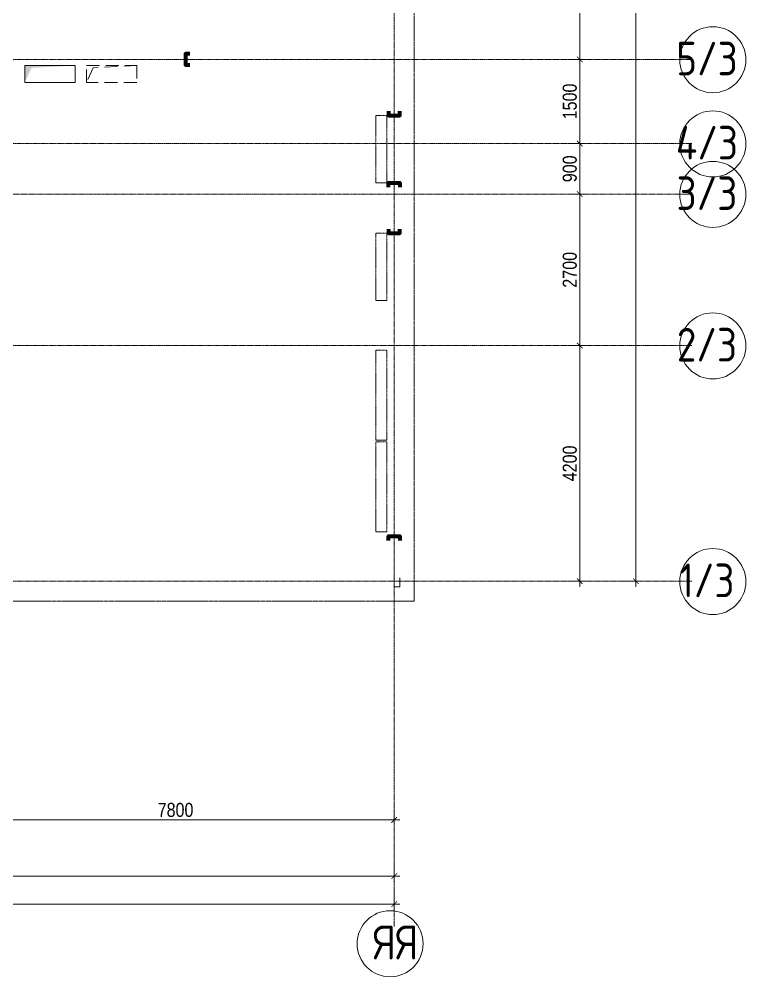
# Model space of a CAD drawing. Header units: millimetres. Extents: x -231292 to 573618, y -153144 to 564035.
# Drawn here: x -113865 to -100903, y 148144 to 165212 of the extents above; entities that cross this region are included whole.
import ezdxf
from ezdxf.enums import TextEntityAlignment as Align

# ---------------------------------------------------------------- set-up
doc = ezdxf.new("R2010")
doc.units = ezdxf.units.MM
for name, pattern in [('CENTER2', [28.575, 19.05, -3.175, 3.175, -3.175]), ('DASHED', [19.05, 12.7, -6.35]), ('HIDDEN', [9.525, 6.35, -3.175]), ('HIDDEN2', [4.7625, 3.175, -1.5875])]:
    doc.linetypes.add(name, pattern=pattern)
doc.layers.get('0').update_dxf_attribs({"color": 250})
doc.layers.get('Defpoints').update_dxf_attribs({"color": 250})
for name, color, linetype, lineweight in [('АР_Двери_лючки', 250, 'Continuous', 0), ('АР_Отопительные приборы', 250, 'HIDDEN2', 0), ('КМ_Фахверки', 250, 'Continuous', 80), ('КМ_Фахверки_марка_внутренние', 250, 'Continuous', 0), ('ОВ_Классы', 250, 'Continuous', 0), ('ОВ_Шахты', 250, 'Continuous', 5), ('РД_Оси_100', 250, 'Continuous', 0), ('РД_Оси_размер', 250, 'Continuous', 0)]:
    doc.layers.add(name, color=color, linetype=linetype, lineweight=lineweight)
doc.layers.add('АР_Делит', color=250, linetype='Continuous', lineweight=0, plot=False)
doc.styles.add('style1', font='ARIALN.TTF')
doc.styles.add('ккк', font='isocpeur.ttf', dxfattribs={"width": 0.85, "oblique": 15})
doc.dimstyles.new('Dim100_ареал', dxfattribs={"dimscale": 100, "dimtxt": 2.5, "dimasz": 1, "dimexe": 1, "dimexo": 1, "dimgap": 0.5, "dimtad": 1, "dimzin": 12, "dimdsep": 46, "dimtxsty": 'style1', "dimblk": 'ARCHTICK', "dimcen": 1, "dimdle": 1, "dimclrd": 256, "dimclre": 256, "dimaunit": 1, "dimadec": 0, "dimazin": 3, "dimtfac": 1, "dimtmove": 1, "dimatfit": 3, "dimldrblk": 'OPEN30', "dimfxl": 2, "dimfxlon": 1, "dimtolj": 1, "dimtzin": 0, "dimlwd": 9, "dimlwe": 9, "dimarcsym": 0})

# ---------------------------------------------------------------- blocks, each defined once
blk = doc.blocks.new('A-iden')
at = {"linetype": 'Continuous', "lineweight": 5}
blk.add_circle((-0.73, -4.06), 5.89, dxfattribs=at)
at = {"color": 0, "linetype": 'Continuous', "lineweight": 20, "style": 'ккк', "width": 0.85}
blk.add_attdef('ID', text='', height=6, dxfattribs=at).set_placement((0.31, -3.85), align=Align.MIDDLE_CENTER)
blk = doc.blocks.new('_ArchTick')
at = {"color": 0, "linetype": 'ByBlock', "const_width": 0.15}
blk.add_lwpolyline([(-0.5, -0.5), (0.5, 0.5)], dxfattribs=at)
blk = doc.blocks.new('*D1563')
at = {"layer": 'Defpoints', "color": 0, "transparency": 16777216}
for p in [(106800, -3255), (114600, -3255), (114600, -4255)]:
    blk.add_point(p, dxfattribs=at)
at = {"layer": 'РД_Оси_размер', "lineweight": 9, "transparency": 16777216}
for p, q in [((106800, -4055), (106800, -4355)), ((114600, -4055), (114600, -4355)), ((106700, -4255), (114700, -4255))]:
    blk.add_line(p, q, dxfattribs=at)
at = {"layer": 'РД_Оси_размер', "lineweight": 9, "transparency": 16777216, "xscale": 100, "yscale": 100, "zscale": 100, "rotation": 180}
blk.add_blockref('_ArchTick', (106800, -4255), dxfattribs=at)
at = {"layer": 'РД_Оси_размер', "lineweight": 9, "transparency": 16777216, "xscale": 100, "yscale": 100, "zscale": 100}
blk.add_blockref('_ArchTick', (114600, -4255), dxfattribs=at)
at = {"layer": 'РД_Оси_размер', "color": 0, "transparency": 16777216, "insert": (110700, -4077), "char_height": 250, "attachment_point": 5, "style": 'style1'}
blk.add_mtext('\\A1;7800', dxfattribs=at)
blk = doc.blocks.new('_Open30')
at = {"color": 0, "linetype": 'ByBlock', "lineweight": -2}
for p, q in [((-1, 0.27), (0, 0)), ((0, 0), (-1, -0.27)), ((0, 0), (-1, 0))]:
    blk.add_line(p, q, dxfattribs=at)
blk = doc.blocks.new('*D24')
at = {"layer": 'Defpoints', "color": 0, "transparency": 16777216}
for p in [(0, -3255), (114600, -3255), (114600, -5755)]:
    blk.add_point(p, dxfattribs=at)
at = {"layer": 'РД_Оси_размер', "color": 0, "lineweight": 5, "transparency": 16777216}
for p, q in [((0, -5555), (0, -5855)), ((114600, -5555), (114600, -5855)), ((-100, -5755), (114700, -5755))]:
    blk.add_line(p, q, dxfattribs=at)
at = {"layer": 'РД_Оси_размер', "color": 0, "lineweight": 5, "transparency": 16777216, "xscale": 100, "yscale": 100, "zscale": 100, "rotation": 180}
blk.add_blockref('_ArchTick', (0, -5755), dxfattribs=at)
at = {"layer": 'РД_Оси_размер', "color": 0, "lineweight": 5, "transparency": 16777216, "xscale": 100, "yscale": 100, "zscale": 100}
blk.add_blockref('_ArchTick', (114600, -5755), dxfattribs=at)
at = {"layer": 'РД_Оси_размер', "color": 0, "transparency": 16777216, "insert": (57300, -5577), "char_height": 250, "attachment_point": 5, "style": 'style1'}
blk.add_mtext('\\A1;114600', dxfattribs=at)
blk = doc.blocks.new('*D1613')
at = {"layer": 'Defpoints', "color": 0, "transparency": 16777216}
for p in [(94500, -3255), (114600, -3255), (114600, -5255)]:
    blk.add_point(p, dxfattribs=at)
at = {"layer": 'РД_Оси_размер', "lineweight": 9, "transparency": 16777216}
for p, q in [((94500, -5055), (94500, -5355)), ((114600, -5055), (114600, -5355)), ((94400, -5255), (114700, -5255))]:
    blk.add_line(p, q, dxfattribs=at)
at = {"layer": 'РД_Оси_размер', "lineweight": 9, "transparency": 16777216, "xscale": 100, "yscale": 100, "zscale": 100, "rotation": 180}
blk.add_blockref('_ArchTick', (94500, -5255), dxfattribs=at)
at = {"layer": 'РД_Оси_размер', "lineweight": 9, "transparency": 16777216, "xscale": 100, "yscale": 100, "zscale": 100}
blk.add_blockref('_ArchTick', (114600, -5255), dxfattribs=at)
at = {"layer": 'РД_Оси_размер', "color": 0, "transparency": 16777216, "insert": (104550, -5077), "char_height": 250, "attachment_point": 5, "style": 'style1'}
blk.add_mtext('\\A1;20100', dxfattribs=at)
blk = doc.blocks.new('*D1614')
at = {"layer": 'Defpoints', "color": 0, "transparency": 16777216}
for p in [(116910, 69000), (118910, 69000), (116910, 0)]:
    blk.add_point(p, dxfattribs=at)
at = {"layer": 'РД_Оси_размер', "lineweight": 9, "transparency": 16777216}
for p, q in [((118710, 69000), (119010, 69000)), ((118910, -100), (118910, 69100)), ((118710, 0), (119010, 0))]:
    blk.add_line(p, q, dxfattribs=at)
at = {"layer": 'РД_Оси_размер', "lineweight": 9, "transparency": 16777216, "xscale": 100, "yscale": 100, "zscale": 100}
for p, rotation in [((118910, 69000), 90), ((118910, 0), 270)]:
    blk.add_blockref('_ArchTick', p, dxfattribs=dict(at, rotation=rotation))
at = {"layer": 'РД_Оси_размер', "color": 0, "transparency": 16777216, "insert": (118732, 34500), "char_height": 250, "attachment_point": 5, "rotation": 90, "style": 'style1'}
blk.add_mtext('\\A1;69000', dxfattribs=at)
blk = doc.blocks.new('*D42')
at = {"layer": 'Defpoints', "color": 0, "transparency": 16777216}
for p in [(116910, 4200), (117910, 4200), (116910, 0)]:
    blk.add_point(p, dxfattribs=at)
at = {"layer": 'РД_Оси_размер', "color": 0, "lineweight": 5, "transparency": 16777216}
for p, q in [((117910, -100), (117910, 4300)), ((117710, 4200), (118010, 4200)), ((117710, 0), (118010, 0))]:
    blk.add_line(p, q, dxfattribs=at)
at = {"layer": 'РД_Оси_размер', "color": 0, "lineweight": 5, "transparency": 16777216, "xscale": 100, "yscale": 100, "zscale": 100}
for p, rotation in [((117910, 4200), 90), ((117910, 0), 270)]:
    blk.add_blockref('_ArchTick', p, dxfattribs=dict(at, rotation=rotation))
at = {"layer": 'РД_Оси_размер', "color": 0, "transparency": 16777216, "insert": (117732, 2100), "char_height": 250, "attachment_point": 5, "rotation": 90, "style": 'style1'}
blk.add_mtext('\\A1;4200', dxfattribs=at)
blk = doc.blocks.new('*D43')
at = {"layer": 'Defpoints', "color": 0, "transparency": 16777216}
for p in [(116910, 6900), (117910, 6900), (116910, 4200)]:
    blk.add_point(p, dxfattribs=at)
at = {"layer": 'РД_Оси_размер', "color": 0, "lineweight": 5, "transparency": 16777216}
for p, q in [((117910, 4100), (117910, 7000)), ((117710, 6900), (118010, 6900)), ((117710, 4200), (118010, 4200))]:
    blk.add_line(p, q, dxfattribs=at)
at = {"layer": 'РД_Оси_размер', "color": 0, "lineweight": 5, "transparency": 16777216, "xscale": 100, "yscale": 100, "zscale": 100}
for p, rotation in [((117910, 6900), 90), ((117910, 4200), 270)]:
    blk.add_blockref('_ArchTick', p, dxfattribs=dict(at, rotation=rotation))
at = {"layer": 'РД_Оси_размер', "color": 0, "transparency": 16777216, "insert": (117732, 5550), "char_height": 250, "attachment_point": 5, "rotation": 90, "style": 'style1'}
blk.add_mtext('\\A1;2700', dxfattribs=at)
blk = doc.blocks.new('*D1426')
at = {"layer": 'Defpoints', "color": 0, "transparency": 16777216}
for p in [(116910, 7800), (117910, 7800), (116910, 6900)]:
    blk.add_point(p, dxfattribs=at)
at = {"layer": 'РД_Оси_размер', "lineweight": 9, "transparency": 16777216}
for p, q in [((117910, 6800), (117910, 7900)), ((117710, 7800), (118010, 7800)), ((117710, 6900), (118010, 6900))]:
    blk.add_line(p, q, dxfattribs=at)
at = {"layer": 'РД_Оси_размер', "lineweight": 9, "transparency": 16777216, "xscale": 100, "yscale": 100, "zscale": 100}
for p, rotation in [((117910, 7800), 90), ((117910, 6900), 270)]:
    blk.add_blockref('_ArchTick', p, dxfattribs=dict(at, rotation=rotation))
at = {"layer": 'РД_Оси_размер', "color": 0, "transparency": 16777216, "insert": (117732, 7350), "char_height": 250, "attachment_point": 5, "rotation": 90, "style": 'style1'}
blk.add_mtext('\\A1;900', dxfattribs=at)
blk = doc.blocks.new('*D1427')
at = {"layer": 'Defpoints', "color": 0, "transparency": 16777216}
for p in [(116910, 9300), (117910, 9300), (116910, 7800)]:
    blk.add_point(p, dxfattribs=at)
at = {"layer": 'РД_Оси_размер', "lineweight": 9, "transparency": 16777216}
for p, q in [((117910, 7700), (117910, 9400)), ((117710, 9300), (118010, 9300)), ((117710, 7800), (118010, 7800))]:
    blk.add_line(p, q, dxfattribs=at)
at = {"layer": 'РД_Оси_размер', "lineweight": 9, "transparency": 16777216, "xscale": 100, "yscale": 100, "zscale": 100}
for p, rotation in [((117910, 9300), 90), ((117910, 7800), 270)]:
    blk.add_blockref('_ArchTick', p, dxfattribs=dict(at, rotation=rotation))
at = {"layer": 'РД_Оси_размер', "color": 0, "transparency": 16777216, "insert": (117732, 8550), "char_height": 250, "attachment_point": 5, "rotation": 90, "style": 'style1'}
blk.add_mtext('\\A1;1500', dxfattribs=at)
blk = doc.blocks.new('*D1428')
at = {"layer": 'Defpoints', "color": 0, "transparency": 16777216}
for p in [(116910, 11700), (117910, 11700), (116910, 9300)]:
    blk.add_point(p, dxfattribs=at)
at = {"layer": 'РД_Оси_размер', "lineweight": 9, "transparency": 16777216}
for p, q in [((117910, 9200), (117910, 11800)), ((117710, 11700), (118010, 11700)), ((117710, 9300), (118010, 9300))]:
    blk.add_line(p, q, dxfattribs=at)
at = {"layer": 'РД_Оси_размер', "lineweight": 9, "transparency": 16777216, "xscale": 100, "yscale": 100, "zscale": 100}
for p, rotation in [((117910, 11700), 90), ((117910, 9300), 270)]:
    blk.add_blockref('_ArchTick', p, dxfattribs=dict(at, rotation=rotation))
at = {"layer": 'РД_Оси_размер', "color": 0, "transparency": 16777216, "insert": (117732, 10500), "char_height": 250, "attachment_point": 5, "rotation": 90, "style": 'style1'}
blk.add_mtext('\\A1;2400', dxfattribs=at)
blk = doc.blocks.new('otv пунктир')
at = {"linetype": 'HIDDEN', "ltscale": 0.07}
blk.add_lwpolyline([(0, 0), (0, 1), (1, 1), (1, 0)], close=True, dxfattribs=at)
blk.add_lwpolyline([(0, 1), (0.135, 0.137), (1, 0)], dxfattribs=at)
blk = doc.blocks.new('otv')
at = {"linetype": 'Continuous'}
blk.add_lwpolyline([(0, -1), (0, 0), (1, 0), (1, -1)], close=True, dxfattribs=at)
blk.add_solid([(0, -1), (0, 0), (0.135, -0.137), (1, 0)], dxfattribs=at)
blk = doc.blocks.new('Ф_пеноблок 200')
at = {"layer": 'КМ_Фахверки'}
blk.add_lwpolyline([(0, -75), (0, 0), (200, 0), (200, -75)], dxfattribs=at)
blk = doc.blocks.new('Bottom_R_1600')
at = {"layer": 'АР_Отопительные приборы'}
blk.add_lwpolyline([(-800, -100), (800, -100), (800, 100), (-800, 100)], close=True, dxfattribs=at)
blk = doc.blocks.new('Bottom_R_1200')
at = {"layer": 'АР_Отопительные приборы'}
blk.add_lwpolyline([(-600, -100), (600, -100), (600, 100), (-600, 100)], close=True, dxfattribs=at)
blk = doc.blocks.new('СОШ_2200_АР_ОСИ_М100_28.05.24')
at = {"layer": 'АР_Делит', "color": 5, "linetype": 'DASHED'}
blk.add_lwpolyline([(114955, 135155), (114955, -355), (93595.036, -355), (93595.036, 13855), (94145, 13855), (94145, 68320)], dxfattribs=at)
at = {"layer": 'РД_Оси_100', "linetype": 'CENTER2'}
for p, q in [((114600, -6155), (114600, 139938.679)), ((119910, 9300), (94200, 9300)), ((119910, 7800), (94200, 7800)), ((119910, 4200), (94200, 4200)), ((119910, 0), (94200, 0))]:
    blk.add_line(p, q, dxfattribs=at)
blk.add_lwpolyline([(94200, 6900), (119910, 6900)], dxfattribs=at)
at = {"layer": 'РД_Оси_100', "color": 0}
ref = blk.add_blockref('A-iden', (120210, 9700), dxfattribs=dict(at, xscale=-100, yscale=100, zscale=100))
ref.add_attrib('ID', '5/3', dxfattribs={"layer": '0', "color": 0, "linetype": 'Continuous', "lineweight": 20, "height": 600, "style": 'ккк', "width": 0.85}).set_placement((120178.57, 9314.738), align=Align.MIDDLE_CENTER)
ref = blk.add_blockref('A-iden', (120210, 8200), dxfattribs=dict(at, xscale=-100, yscale=100, zscale=100))
ref.add_attrib('ID', '4/3', dxfattribs={"layer": '0', "color": 0, "linetype": 'Continuous', "lineweight": 20, "height": 600, "style": 'ккк', "width": 0.85}).set_placement((120178.57, 7814.738), align=Align.MIDDLE_CENTER)
ref = blk.add_blockref('A-iden', (120210, 7300), dxfattribs=dict(at, xscale=-100, yscale=100, zscale=100))
ref.add_attrib('ID', '3/3', dxfattribs={"layer": '0', "color": 0, "linetype": 'Continuous', "lineweight": 20, "height": 600, "style": 'ккк', "width": 0.85}).set_placement((120178.57, 6914.738), align=Align.MIDDLE_CENTER)
ref = blk.add_blockref('A-iden', (120210, 4600), dxfattribs=dict(at, xscale=-100, yscale=100, zscale=100))
ref.add_attrib('ID', '2/3', dxfattribs={"layer": '0', "color": 0, "linetype": 'Continuous', "lineweight": 20, "height": 600, "style": 'ккк', "width": 0.85}).set_placement((120178.57, 4214.738), align=Align.MIDDLE_CENTER)
ref = blk.add_blockref('A-iden', (120210, 400), dxfattribs=dict(at, xscale=-100, yscale=100, zscale=100))
ref.add_attrib('ID', '1/3', dxfattribs={"layer": '0', "color": 0, "linetype": 'Continuous', "lineweight": 20, "height": 600, "style": 'ккк', "width": 0.85}).set_placement((120178.57, 14.738), align=Align.MIDDLE_CENTER)
at = {"layer": 'РД_Оси_100', "color": 0, "xscale": 100, "yscale": 100, "zscale": 100}
blk.add_blockref('A-iden', (114600, -6054.999), dxfattribs=at).add_auto_attribs({'ID': 'ЯЯ'})
at = {"layer": 'РД_Оси_размер'}
for base, p1, p2, picture, middle in [((118910, 69000), (116910, 0), (116910, 69000), '*D1614', (118732.357, 34500)), ((117910, 11700), (116910, 9300), (116910, 11700), '*D1428', (117732.357, 10500)), ((117910, 9300), (116910, 7800), (116910, 9300), '*D1427', (117732.357, 8550)), ((117910, 7800), (116910, 6900), (116910, 7800), '*D1426', (117732.357, 7350)), ((117910, 6900), (116910, 4200), (116910, 6900), '*D43', (117732.357, 5550)), ((117910, 4200), (116910, 0), (116910, 4200), '*D42', (117732.357, 2100))]:
    dim = blk.add_linear_dim(base=base, p1=p1, p2=p2, angle=90, dimstyle='Dim100_ареал', dxfattribs=at)
    dim.commit()
    dim.dimension.update_dxf_attribs({"geometry": picture, "text_midpoint": middle})
for base, p1, picture, middle in [((114600, -5755), (0, -3255), '*D24', (57300, -5577.357)), ((114600, -5255), (94500, -3255), '*D1613', (104550, -5077.357)), ((114600, -4255), (106800, -3255), '*D1563', (110700, -4077.357))]:
    dim = blk.add_linear_dim(base=base, p1=p1, p2=(114600, -3255), dimstyle='Dim100_ареал', dxfattribs=at)
    dim.commit()
    dim.dimension.update_dxf_attribs({"geometry": picture, "text_midpoint": middle})

msp = doc.modelspace()

# ---------------------------------------------------------------- linework, layer by layer
at = {"layer": 'АР_Двери_лючки', "color": 222, "linetype": 'Continuous', "lineweight": 0}
msp.add_lwpolyline([(-107246.993, 155195.168), (-107174.956, 155195.168), (-107174.956, 155315.168)], dxfattribs=at)
at = {"layer": 'КМ_Фахверки_марка_внутренние'}
msp.add_lwpolyline([(-107074.956, 155252.673), (-107074.956, 155095.168), (-107174.956, 155095.168)], dxfattribs=at)

# ---------------------------------------------------------------- block references
at = {"layer": 'АР_Отопительные приборы', "rotation": 90}
for name, p in [('Bottom_R_1200', (-107404.956, 162895.168)), ('Bottom_R_1200', (-107404.956, 160795.168)), ('Bottom_R_1600', (-107404.956, 158510.4)), ('Bottom_R_1600', (-107404.956, 156877.246))]:
    msp.add_blockref(name, p, dxfattribs=at)
at = {"layer": 'КМ_Фахверки', "xscale": -1}
for p, rotation in [((-110894.956, 164595.168), 90), ((-107274.956, 163495.168), 180), ((-107274.956, 161395.168), 180)]:
    msp.add_blockref('Ф_пеноблок 200', p, dxfattribs=dict(at, rotation=rotation))
at = {"layer": 'КМ_Фахверки'}
for p in [(-107274.956, 162295.168), (-107274.956, 155995.168)]:
    msp.add_blockref('Ф_пеноблок 200', p, dxfattribs=at)
at = {"layer": 'ОВ_Классы', "xscale": 300, "yscale": 900, "rotation": 270}
msp.add_blockref('otv пунктир', (-112664.956, 164385.168), dxfattribs=at)
at = {"layer": 'ОВ_Шахты', "color": 1, "xscale": 900, "yscale": 300, "zscale": 1400}
msp.add_blockref('otv', (-113764.956, 164385.168), dxfattribs=at)
at = {"layer": 'РД_Оси_100'}
msp.add_blockref('СОШ_2200_АР_ОСИ_М100_28.05.24', (-221774.956, 155195.168), dxfattribs=at)

doc.saveas('drawing.dxf')
